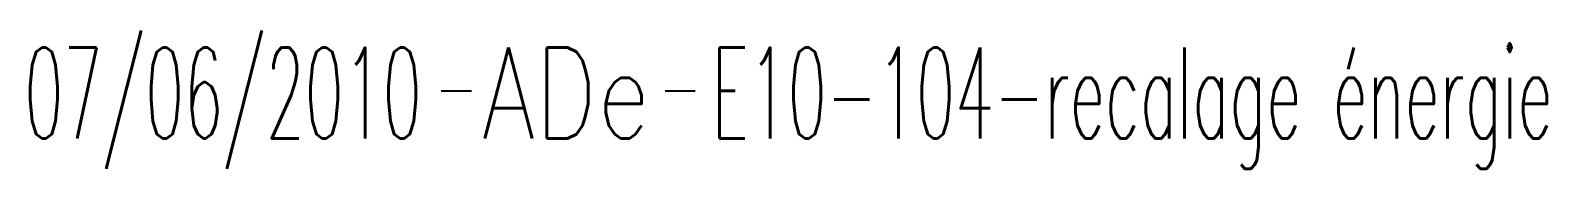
# Model space of a CAD drawing. Header units: millimetres. Extents: x 169000 to 170000, y 126254 to 127000.
# Drawn here: x 169941.64 to 169966.68, y 126736.44 to 126738.72 of the extents above; entities that cross this region are included whole.
import ezdxf
from ezdxf.enums import TextEntityAlignment as Align

# ---------------------------------------------------------------- set-up
doc = ezdxf.new("R2010")
doc.units = ezdxf.units.MM
doc.layers.get('0').update_dxf_attribs({"linetype": 'CONTINUOUS'})
doc.layers.add('O_900', color=7, linetype='CONTINUOUS')
doc.styles.get("Standard").update_dxf_attribs({"font": 'romans.shx', "width": 0.85})

# ---------------------------------------------------------------- blocks, each defined once
blk = doc.blocks.new('GIS_MODF')
at = {"color": 0, "linetype": 'Continuous', "flags": 128}
for points in [[(-2.176, -0.014), (-1.676, -0.014)], [(1.519, -0.014), (2.019, -0.014)]]:
    blk.add_lwpolyline(points, dxfattribs=at)
at = {"color": 0, "linetype": 'Continuous', "width": 0.5}
blk.add_attdef('DATE', text='', height=1.5, dxfattribs=at).set_placement((-2.502, -0.798), align=Align.RIGHT)
at = {"color": 0, "linetype": 'Continuous', "width": 1.771291}
blk.add_attdef('USER', text='', height=1.5, dxfattribs=at).set_placement((-1.507, -0.798), (1.276, -0.798), align=Align.FIT)
at = {"color": 0, "linetype": 'Continuous', "width": 0.5}
blk.add_attdef('DESC', (2.289, -0.798), '', height=1.5, dxfattribs=at)

msp = doc.modelspace()

# ---------------------------------------------------------------- block references
at = {"layer": 'O_900', "color": 7, "linetype": 'Continuous'}
ref = msp.add_blockref('GIS_MODF', (169950.604, 126737.735), dxfattribs=at)
ref.add_attrib('DATE', '07/06/2010', dxfattribs={"layer": '0', "color": 0, "linetype": 'Continuous', "height": 1.5, "width": 0.5}).set_placement((169948.102, 126736.936), align=Align.RIGHT)
ref.add_attrib('USER', 'ADe', dxfattribs={"layer": '0', "color": 0, "linetype": 'Continuous', "height": 1.5, "width": 0.721637}).set_placement((169949.097, 126736.936), (169951.88, 126736.936), align=Align.FIT)
ref.add_attrib('DESC', 'E10-104-recalage énergie', (169952.893, 126736.936), dxfattribs={"layer": '0', "color": 0, "linetype": 'Continuous', "height": 1.5, "width": 0.5})

doc.saveas('drawing.dxf')
